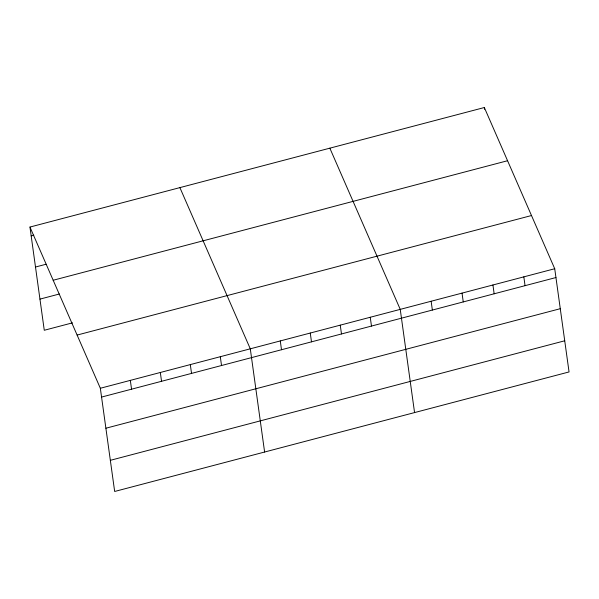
<?xml version="1.0" encoding="UTF-8"?>
<svg xmlns="http://www.w3.org/2000/svg" width="599" height="599" viewBox="0 0 599 599"><rect width="100%" height="100%" fill="white"/><g stroke="black" fill="none" stroke-linecap="round" stroke-linejoin="round"><path stroke-width="0.9" d="M29.95 227.058L484.336 107.528L554.726 268.734L569.05 371.942L114.664 491.472L100.34 388.264L29.95 227.058L44.274 330.266L72.494 322.846M31.17 235.871L33.821 235.175M35.498 267.027L46.078 264.241M53.176 280.257L507.57 160.727M39.946 299.118L59.353 294.012M77.114 335.066L531.5 215.535M100.34 388.264L554.726 268.734M101.56 397.077L555.954 277.539M105.888 428.225L560.275 308.695M110.336 460.324L564.73 340.786M329.847 148.17L400.237 309.369L414.56 412.576M179.895 187.614L250.292 348.82L264.608 452.028M523.833 276.858L525.053 285.671M484.336 107.528L484.584 109.288M492.932 284.989L494.153 293.795M462.031 293.113L463.259 301.926M431.138 301.245L432.358 310.057M370.249 317.26L371.47 326.073M340.254 325.152L341.482 333.957M310.267 333.037L311.487 341.849M280.28 340.928L281.5 349.741M220.297 356.704L221.525 365.517M190.31 364.596L191.53 373.409M160.322 372.488L161.543 381.293M130.327 380.372L131.555 389.185"/></g></svg>
